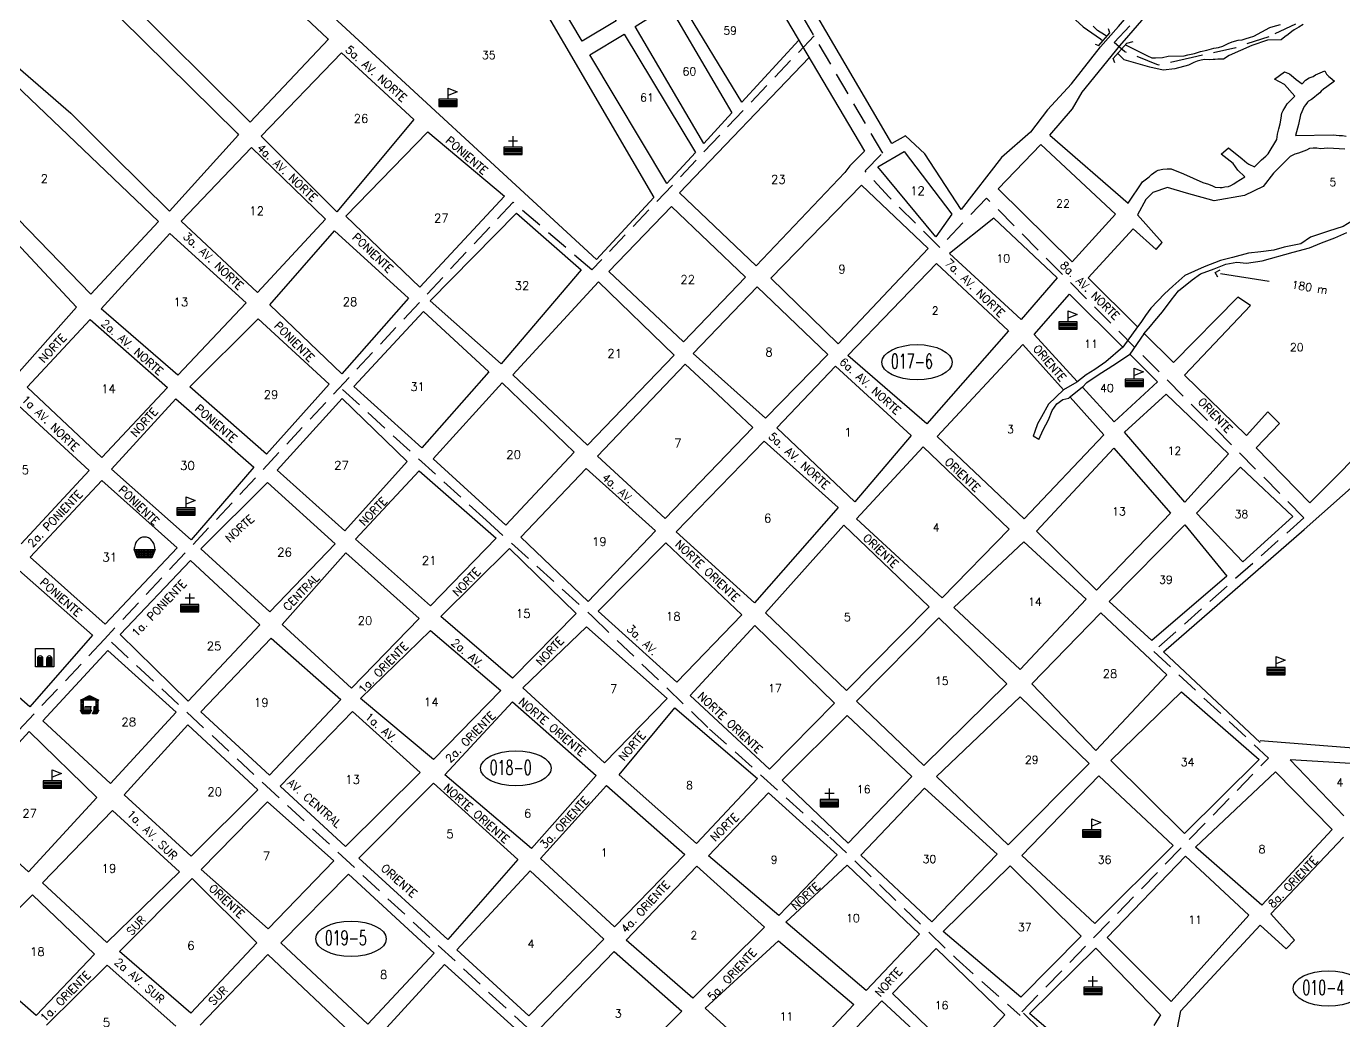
# Model space of a CAD drawing. Extents: x 527482 to 531218, y 1753527 to 1755999.
# Drawn here: x 529396 to 530549, y 1754305 to 1755175 of the extents above; entities that cross this region are included whole.
import ezdxf

# ---------------------------------------------------------------- set-up
doc = ezdxf.new("R2010")
doc.units = 0
doc.header["$LTSCALE"] = 80
doc.header["$MEASUREMENT"] = 0
doc.linetypes.add('HIDDEN', pattern=[0.375, 0.25, -0.125])
doc.layers.get('0').update_dxf_attribs({"linetype": 'CONTINUOUS'})
for name, color, linetype in [('4', 9, 'CONTINUOUS'), ('6', 10, 'CONTINUOUS'), ('9', 5, 'CONTINUOUS'), ('A', 3, 'CONTINUOUS'), ('C', 1, 'CONTINUOUS'), ('D', 6, 'CONTINUOUS'), ('F', 15, 'CONTINUOUS'), ('L', 14, 'CONTINUOUS')]:
    doc.layers.add(name, color=color, linetype=linetype)
doc.styles.add('ROMANS', font='ROMANS', dxfattribs={"height": 7})

# ---------------------------------------------------------------- blocks, each defined once
blk = doc.blocks.new('ELL')
blk.add_circle((0, 0), 1)
blk = doc.blocks.new('IGL')
for p, q in [((-0.25, 0.25), (0.25, 0.25)), ((0, -0.1), (0, 0.5)), ((-0.5, -0.175), (0.5, -0.175)), ((-0.5, -0.25), (0.5, -0.25)), ((-0.5, -0.325), (0.5, -0.325)), ((-0.5, -0.4), (0.5, -0.4)), ((-0.5, -0.475), (0.5, -0.475))]:
    blk.add_line(p, q)
blk.add_lwpolyline([(-0.5, -0.1), (-0.5, -0.5), (0.5, -0.5), (0.5, -0.1)], close=True)
blk = doc.blocks.new('PLZ')
for p, q in [((-0.45, 0.275), (0.45, 0.275)), ((-0.45, 0.2), (-0.35, 0.2)), ((-0.45, 0.125), (-0.35, 0.125)), ((-0.45, 0.05), (-0.35, 0.05)), ((-0.3, 0.35), (0.3, 0.35)), ((-0.15, 0.425), (0.15, 0.425)), ((0.35, 0.2), (0.45, 0.2)), ((0.35, 0.125), (0.45, 0.125)), ((0.35, 0.05), (0.45, 0.05)), ((-0.4875, -0.325), (0.0875, -0.325)), ((-0.45, -0.025), (-0.35, -0.025)), ((-0.45, -0.1), (-0.35, -0.1)), ((-0.45, -0.175), (-0.35, -0.175)), ((-0.45, -0.25), (-0.35, -0.25)), ((-0.45, -0.4), (0.05, -0.4)), ((-0.4125, -0.475), (0.0125, -0.475)), ((-0.25, -0.1), (0.1, -0.1)), ((-0.25, -0.3), (-0.25, -0.1)), ((-0.15, -0.1), (-0.15, -0.3)), ((-0.05, -0.1), (-0.05, -0.3)), ((0.05, -0.1), (0.05, -0.3)), ((0.1625, -0.475), (0.4125, -0.475)), ((0.2, -0.4), (0.45, -0.4)), ((0.2375, -0.325), (0.4875, -0.325)), ((0.25, -0.175), (0.45, -0.175)), ((0.25, -0.25), (0.45, -0.25)), ((0.35, -0.025), (0.45, -0.025)), ((0.35, -0.1), (0.45, -0.1))]:
    blk.add_line(p, q)
blk.add_lwpolyline([(0, 0.5), (0.5, 0.25), (0.45, 0.25), (0.45, -0.3), (0.5, -0.3), (0.4, -0.5), (0.15, -0.5), (0.25, -0.3), (0.25, -0.1), (0.35, -0.1), (0.35, 0.25), (-0.35, 0.25), (-0.35, -0.3), (0.1, -0.3), (0, -0.5), (-0.4, -0.5), (-0.5, -0.3), (-0.45, -0.3), (-0.45, 0.25), (-0.5, 0.25)], close=True)
blk = doc.blocks.new('PAL')
for p, q in [((-0.379904, 0.025), (-0.120096, 0.025)), ((0.120096, 0.025), (0.379904, 0.025)), ((-0.4, -0.05), (-0.1, -0.05)), ((-0.4, -0.125), (-0.1, -0.125)), ((-0.4, -0.2), (-0.1, -0.2)), ((-0.4, -0.275), (-0.1, -0.275)), ((-0.4, -0.35), (-0.1, -0.35)), ((-0.4, -0.425), (-0.1, -0.425)), ((0.1, -0.05), (0.4, -0.05)), ((0.1, -0.125), (0.4, -0.125)), ((0.1, -0.2), (0.4, -0.2)), ((0.1, -0.275), (0.4, -0.275)), ((0.1, -0.35), (0.4, -0.35)), ((0.1, -0.425), (0.4, -0.425))]:
    blk.add_line(p, q)
blk.add_lwpolyline([(-0.5, -0.5), (-0.5, 0.5), (0.5, 0.5), (0.5, -0.5)], close=True)
for points in [[(-0.1, -0.5), (-0.1, -0.05, 1), (-0.4, -0.05), (-0.4, -0.5)], [(0.4, -0.5), (0.4, -0.05, 1), (0.1, -0.05), (0.1, -0.5)]]:
    blk.add_lwpolyline(points, format="xyb")
blk = doc.blocks.new('ESC')
for p, q in [((0, 0.5), (0.5, 0.3)), ((0, -0.1), (0, 0.5)), ((0.5, 0.3), (0, 0.1)), ((-0.5, -0.175), (0.5, -0.175)), ((-0.5, -0.25), (0.5, -0.25)), ((-0.5, -0.325), (0.5, -0.325)), ((-0.5, -0.4), (0.5, -0.4)), ((-0.5, -0.475), (0.5, -0.475))]:
    blk.add_line(p, q)
blk.add_lwpolyline([(-0.5, -0.1), (-0.5, -0.5), (0.5, -0.5), (0.5, -0.1)], close=True)
blk = doc.blocks.new('MER')
for p, q in [((-0.471875, -0.175), (0.471875, -0.175)), ((-0.45, -0.233333), (-0.45, -0.1)), ((-0.44375, -0.25), (0.44375, -0.25)), ((-0.415625, -0.325), (0.415625, -0.325)), ((-0.3875, -0.4), (0.3875, -0.4)), ((-0.375, -0.433333), (-0.375, -0.1)), ((-0.359375, -0.475), (0.359375, -0.475)), ((-0.3, -0.5), (-0.3, -0.1)), ((-0.225, -0.5), (-0.225, -0.1)), ((-0.15, -0.5), (-0.15, -0.1)), ((-0.075, -0.5), (-0.075, -0.1)), ((0, -0.5), (0, -0.1)), ((0.075, -0.5), (0.075, -0.1)), ((0.15, -0.5), (0.15, -0.1)), ((0.225, -0.5), (0.225, -0.1)), ((0.3, -0.5), (0.3, -0.1)), ((0.375, -0.433333), (0.375, -0.1)), ((0.45, -0.233333), (0.45, -0.1))]:
    blk.add_line(p, q)
for points in [[(0, 0.5, 0.115836), (-0.186585, 0.456185, 0.104065), (-0.353553, 0.324264, 0.09084), (-0.4607, 0.1343, 0.083285), (-0.5, -0.1, 0.083285)], [(0.5, -0.1, 0.083285), (0.4607, 0.1343, 0.09084), (0.353553, 0.324264, 0.104065), (0.186585, 0.456185, 0.115836), (0, 0.5, 0.115836)]]:
    blk.add_lwpolyline(points, format="xyb")
blk.add_lwpolyline([(-0.5, -0.1), (0.5, -0.1), (0.35, -0.5), (-0.35, -0.5)], close=True)

msp = doc.modelspace()

# ---------------------------------------------------------------- linework, layer by layer
at = {"layer": '4', "color": 9, "linetype": 'HIDDEN'}
for p, q in [((530085.178974, 1755166.53904), (529890.824298, 1754961.639991)), ((530236.071118, 1755024.54056), (530195.181504, 1754981.404383)), ((530513.782323, 1754744.728284), (530236.071118, 1755024.54056)), ((529821.840802, 1755020.906676), (529464.42609, 1754638.694015)), ((529890.824298, 1754961.639991), (529821.840802, 1755020.906676)), ((529672.616968, 1754857.023591), (529798.15824, 1754742.622734)), ((529798.15824, 1754742.622734), (529891.325112, 1754658.330398)), ((529891.325112, 1754658.330398), (529993.723426, 1754559.960521)), ((529464.42609, 1754638.694015), (529133.146137, 1754286.374299)), ((529470.471441, 1754635.934966), (529800.987496, 1754329.263852)), ((529993.723426, 1754559.960521), (530099.07106, 1754465.390111)), ((530267.010689, 1754312.647136), (530482.759576, 1754534.550756)), ((530099.07106, 1754465.390111), (530209.549059, 1754359.143923)), ((530209.549059, 1754359.143923), (530265.480358, 1754309.350683)), ((529800.987496, 1754329.263852), (530049.310007, 1754101.411511)), ((530325.736409, 1754255.747828), (530267.010689, 1754312.647136))]:
    msp.add_line(p, q, dxfattribs=at)
for points in [[(530195.181504, 1754981.404383), (530150.991653, 1755025.196209), (530129.751244, 1755048.380897), (530145.198814, 1755063.837355), (530011.963519, 1755291.820122)], [(530506.435771, 1755176.699372), (530482.912173, 1755165.659504), (530454.189023, 1755156.083035), (530416.395405, 1755147.514616), (530386.444177, 1755140.841486), (530357.034476, 1755152.598173), (530347.862978, 1755160.619257), (530370.035234, 1755184.812442), (530388.796956, 1755221.37477), (530390.695745, 1755236.726984), (530389.151517, 1755275.604193)], [(530513.782323, 1754744.728284), (530382.325778, 1754627.885961), (530482.759576, 1754534.550756)]]:
    msp.add_lwpolyline(points, dxfattribs=at)
at = {"layer": '6', "color": 10, "linetype": 'CONTINUOUS'}
msp.add_lwpolyline([(530352.618032, 1755157.684649), (530360.55712, 1755166.677216), (530371.850558, 1755179.780515), (530382.915535, 1755194.914414), (530390.242019, 1755206.85572), (530396.921427, 1755240.492433), (530392.270871, 1755287.153664), (530379.216093, 1755317.572678), (530368.673261, 1755336.060816), (530319.983901, 1755400.935934)], dxfattribs=at)
at = {"layer": '9', "color": 5, "linetype": 'CONTINUOUS'}
for p, q in [((530313.907419, 1755180.35737), (530320.668323, 1755174.492137)), ((530320.668323, 1755174.492137), (530328.289527, 1755169.15219)), ((530333.127445, 1755171.197655), (530329.361381, 1755174.985003)), ((530339.407603, 1755167.310097), (530333.127445, 1755171.197655)), ((530469.814867, 1755166.174265), (530483.946706, 1755173.877656)), ((530483.946706, 1755173.877656), (530486.867443, 1755174.540839)), ((530486.867443, 1755174.540839), (530493.119615, 1755176.499811)), ((530505.310086, 1755171.836684), (530503.236221, 1755170.347013)), ((530509.258838, 1755173.976798), (530505.310086, 1755171.836684)), ((530513.202494, 1755176.535252), (530509.258838, 1755173.976798)), ((530328.289527, 1755169.15219), (530335.631388, 1755163.823375)), ((530335.631388, 1755163.823375), (530337.726769, 1755162.117318)), ((530341.116105, 1755166.042666), (530339.407603, 1755167.310097)), ((530442.933843, 1755157.478764), (530447.507557, 1755159.835692)), ((530447.507557, 1755159.835692), (530450.838991, 1755161.131481)), ((530450.838991, 1755161.131481), (530456.259577, 1755162.661921)), ((530456.259577, 1755162.661921), (530459.601203, 1755163.12103)), ((530459.601203, 1755163.12103), (530463.356073, 1755164.003575)), ((530463.356073, 1755164.003575), (530466.065093, 1755164.87338)), ((530466.065093, 1755164.87338), (530469.814867, 1755166.174265)), ((530481.992598, 1755162.556989), (530468.240879, 1755157.996246)), ((530493.910199, 1755163.120567), (530481.992598, 1755162.556989)), ((530497.017175, 1755165.668829), (530493.910199, 1755163.120567)), ((530499.922624, 1755167.587033), (530497.017175, 1755165.668829)), ((530503.236221, 1755170.347013), (530499.922624, 1755167.587033)), ((530357.508669, 1755158.494388), (530376.930362, 1755148.93429)), ((530376.930362, 1755148.93429), (530380.715808, 1755147.306794)), ((530389.916745, 1755147.628078), (530394.924088, 1755148.735081)), ((530394.924088, 1755148.735081), (530408.938486, 1755148.905799)), ((530408.938486, 1755148.905799), (530412.065846, 1755149.7807)), ((530412.065846, 1755149.7807), (530417.907321, 1755151.107066)), ((530417.907321, 1755151.107066), (530423.327908, 1755152.637506)), ((530423.327908, 1755152.637506), (530428.751043, 1755153.958775)), ((530428.751043, 1755153.958775), (530434.796592, 1755155.706029)), ((530434.796592, 1755155.706029), (530438.97235, 1755156.3845)), ((530438.97235, 1755156.3845), (530442.933843, 1755157.478764)), ((530448.265017, 1755149.17566), (530443.280607, 1755146.186125)), ((530468.240879, 1755157.996246), (530448.265017, 1755149.17566)), ((530378.93265, 1755139.126227), (530356.46991, 1755145.547031)), ((530390.679302, 1755136.549705), (530378.93265, 1755139.126227)), ((530380.715808, 1755147.306794), (530383.85336, 1755147.345014)), ((530383.85336, 1755147.345014), (530389.916745, 1755147.628078)), ((530400.709275, 1755137.508691), (530390.679302, 1755136.549705)), ((530412.802922, 1755140.794029), (530400.709275, 1755137.508691)), ((530417.376636, 1755143.150957), (530412.802922, 1755140.794029)), ((530420.28973, 1755144.441651), (530417.376636, 1755143.150957)), ((530423.837978, 1755145.112477), (530420.28973, 1755144.441651)), ((530426.758715, 1755145.77566), (530423.837978, 1755145.112477)), ((530430.735495, 1755145.614903), (530426.758715, 1755145.77566)), ((530434.288839, 1755145.86739), (530430.735495, 1755145.614903)), ((530436.171371, 1755145.890322), (530434.288839, 1755145.86739)), ((530438.469694, 1755146.12752), (530436.171371, 1755145.890322)), ((530443.280607, 1755146.186125), (530438.469694, 1755146.12752)), ((530548.155646, 1754999.510739), (530535.127686, 1754995.553421)), ((530559.350676, 1755006.618778), (530548.155646, 1754999.510739)), ((530519.529963, 1754990.299594), (530510.904697, 1754984.488064)), ((530535.127686, 1754995.553421), (530519.529963, 1754990.299594)), ((530529.128842, 1754985.440392), (530540.771216, 1754989.732726)), ((530540.771216, 1754989.732726), (530551.307351, 1754994.34894)), ((530465.250183, 1754976.235459), (530451.395328, 1754972.590887)), ((530475.932049, 1754977.488415), (530465.250183, 1754976.235459)), ((530487.46308, 1754978.987311), (530475.932049, 1754977.488415)), ((530477.296349, 1754969.599986), (530504.458508, 1754977.190741)), ((530496.513422, 1754981.424448), (530487.46308, 1754978.987311)), ((530510.904697, 1754984.488064), (530496.513422, 1754981.424448)), ((530504.458508, 1754977.190741), (530518.603841, 1754981.103522)), ((530518.603841, 1754981.103522), (530529.128842, 1754985.440392)), ((530426.44565, 1754964.35237), (530409.641477, 1754956.908332)), ((530440.65779, 1754969.941213), (530426.44565, 1754964.35237)), ((530435.328976, 1754962.599353), (530445.563498, 1754966.668014)), ((530451.395328, 1754972.590887), (530440.65779, 1754969.941213)), ((530445.563498, 1754966.668014), (530455.150258, 1754968.524195)), ((530455.150258, 1754968.524195), (530463.5083, 1754967.631477)), ((530463.5083, 1754967.631477), (530477.296349, 1754969.599986)), ((530409.641477, 1754956.908332), (530399.195401, 1754947.53214)), ((530404.067706, 1754943.42091), (530415.921635, 1754953.020774)), ((530415.921635, 1754953.020774), (530423.127914, 1754958.329288)), ((530423.127914, 1754958.329288), (530435.328976, 1754962.599353)), ((530391.654107, 1754940.838041), (530379.677701, 1754928.165398)), ((530399.195401, 1754947.53214), (530391.654107, 1754940.838041)), ((530397.588114, 1754935.285556), (530404.067706, 1754943.42091)), ((530389.902073, 1754924.95999), (530397.588114, 1754935.285556)), ((530375.231455, 1754921.907508), (530371.064554, 1754915.638486)), ((530379.677701, 1754928.165398), (530375.231455, 1754921.907508)), ((530383.433616, 1754917.103979), (530389.902073, 1754924.95999)), ((530368.236168, 1754911.801739), (530355.220871, 1754894.18759)), ((530371.064554, 1754915.638486), (530368.236168, 1754911.801739)), ((530373.747631, 1754905.738979), (530379.612864, 1754912.499883)), ((530379.612864, 1754912.499883), (530383.433616, 1754917.103979)), ((530373.747631, 1754905.738979), (530361.479296, 1754887.976186)), ((530355.220871, 1754894.18759), (530340.319403, 1754881.330947)), ((530350.643985, 1754880.639632), (530361.479296, 1754887.976186)), ((530330.811568, 1754874.435445), (530323.359349, 1754869.976096)), ((530340.319403, 1754881.330947), (530330.811568, 1754874.435445)), ((530334.566499, 1754870.368753), (530342.599675, 1754875.36452)), ((530342.599675, 1754875.36452), (530350.643985, 1754880.639632)), ((530314.991157, 1754863.594745), (530303.300088, 1754856.876521)), ((530323.359349, 1754869.976096), (530314.991157, 1754863.594745)), ((530320.131671, 1754859.193036), (530323.930155, 1754863.238445)), ((530323.930155, 1754863.238445), (530334.566499, 1754870.368753)), ((530303.300088, 1754856.876521), (530290.154792, 1754844.160211)), ((530297.439996, 1754844.429406), (530302.914542, 1754848.408008)), ((530302.914542, 1754848.408008), (530307.987266, 1754849.324964)), ((530320.131671, 1754859.193036), (530307.987266, 1754849.324964)), ((530290.154792, 1754844.160211), (530284.122544, 1754833.209152)), ((530290.167896, 1754830.450103), (530293.574706, 1754838.707935)), ((530293.574706, 1754838.707935), (530297.439996, 1754844.429406)), ((530280.793673, 1754826.906725), (530278.291699, 1754820.291553)), ((530284.122544, 1754833.209152), (530280.793673, 1754826.906725)), ((530285.62144, 1754821.678121), (530290.167896, 1754830.450103)), ((530278.291699, 1754820.291553), (530277.007309, 1754816.145934)), ((530281.924151, 1754813.152079), (530277.007309, 1754816.145934)), ((530281.924151, 1754813.152079), (530285.62144, 1754821.678121))]:
    msp.add_line(p, q, dxfattribs=at)
msp.add_lwpolyline([(530356.46991, 1755145.547031), (530350.870777, 1755151.025133)], dxfattribs=at)
at = {"layer": 'F', "color": 15, "linetype": 'CONTINUOUS'}
for p, q in [((529360.278606, 1755320.514003), (529591.854156, 1755091.06739)), ((529894.823199, 1754970.713585), (529633.561846, 1755211.667824)), ((529591.854156, 1755091.06739), (529660.417401, 1755163.629705)), ((530071.928735, 1755162.675495), (530021.934525, 1755108.487556)), ((529373.254777, 1755152.100806), (529434.918681, 1755098.721621)), ((529601.43175, 1755078.654774), (529671.770989, 1755151.673529)), ((529671.770989, 1755151.673529), (529734.910536, 1755093.199352)), ((529372.910596, 1755136.446425), (529511.717587, 1755003.890198)), ((529967.376889, 1755029.095124), (530080.935085, 1755147.464429)), ((530488.055521, 1755128.531056), (530496.761677, 1755135.122347)), ((530496.690101, 1755123.824613), (530488.055521, 1755128.531056)), ((530496.761677, 1755135.122347), (530501.17973, 1755133.084155)), ((530501.17973, 1755133.084155), (530504.768747, 1755130.40826)), ((530504.768747, 1755130.40826), (530507.097646, 1755128.135417)), ((530507.097646, 1755128.135417), (530512.163594, 1755124.431508)), ((530512.163594, 1755124.431508), (530515.053755, 1755127.604732)), ((530515.053755, 1755127.604732), (530518.374997, 1755129.737202)), ((530518.374997, 1755129.737202), (530521.70643, 1755131.032991)), ((530521.70643, 1755131.032991), (530523.992014, 1755132.31604)), ((530523.992014, 1755132.31604), (530532.10888, 1755135.762135)), ((530532.10888, 1755135.762135), (530533.397025, 1755133.058212)), ((530533.397025, 1755133.058212), (530535.516754, 1755130.782821)), ((530540.58525, 1755126.869741), (530533.743789, 1755121.765573)), ((530535.516754, 1755130.782821), (530536.781967, 1755129.961429)), ((530536.781967, 1755129.961429), (530540.58525, 1755126.869741)), ((530310.283827, 1755124.544307), (530289.504006, 1755101.590634)), ((530505.80927, 1755113.684842), (530496.690101, 1755123.824613)), ((530501.263584, 1755109.027043), (530505.80927, 1755113.684842)), ((530525.045277, 1755114.546772), (530522.97396, 1755112.847931)), ((530527.529838, 1755116.66905), (530525.045277, 1755114.546772)), ((530528.769571, 1755117.939358), (530527.529838, 1755116.66905)), ((530530.83834, 1755119.84737), (530528.769571, 1755117.939358)), ((530533.743789, 1755121.765573), (530530.83834, 1755119.84737)), ((530495.503646, 1755101.007233), (530497.146431, 1755103.537659)), ((530497.146431, 1755103.537659), (530498.988193, 1755106.907313)), ((530498.988193, 1755106.907313), (530501.263584, 1755109.027043)), ((530513.869848, 1755104.578182), (530510.821478, 1755097.219008)), ((530515.311107, 1755106.47855), (530513.869848, 1755104.578182)), ((530516.752365, 1755108.378917), (530515.311107, 1755106.47855)), ((530517.788024, 1755109.228338), (530516.752365, 1755108.378917)), ((530520.280229, 1755110.723105), (530517.788024, 1755109.228338)), ((530522.97396, 1755112.847931), (530520.280229, 1755110.723105)), ((529434.918681, 1755098.721621), (529472.054043, 1755061.708432)), ((529734.910536, 1755093.199352), (529667.622794, 1755012.504705)), ((530013.145693, 1755098.961479), (529988.581638, 1755072.336885)), ((530289.504006, 1755101.590634), (530274.455804, 1755082.045742)), ((530492.924576, 1755089.469752), (530493.700104, 1755094.500027)), ((530493.700104, 1755094.500027), (530494.485824, 1755098.693622)), ((530494.485824, 1755098.693622), (530495.503646, 1755101.007233)), ((530510.821478, 1755097.219008), (530509.040868, 1755088.82927)), ((529452.394245, 1754940.504711), (529317.206603, 1755079.631574)), ((529521.314498, 1755013.020449), (529581.734305, 1755079.970297)), ((529675.590148, 1755008.829685), (529747.348374, 1755082.351455)), ((529747.348374, 1755082.351455), (529814.219598, 1755026.246624)), ((530165.211141, 1755078.845866), (530153.185607, 1755072.402424)), ((530181.940328, 1755063.35032), (530165.211141, 1755078.845866)), ((530274.455804, 1755082.045742), (530249.239885, 1755060.10825)), ((530291.510949, 1755079.700109), (530360.090432, 1755020.070439)), ((530489.952647, 1755075.835474), (530490.733271, 1755080.447409)), ((530490.733271, 1755080.447409), (530491.932235, 1755085.06444)), ((530491.932235, 1755085.06444), (530492.924576, 1755089.469752)), ((530509.040868, 1755088.82927), (530506.436318, 1755079.383491)), ((530506.436318, 1755079.383491), (530539.482649, 1755079.99525)), ((530539.482649, 1755079.99525), (530544.512924, 1755079.219723)), ((530544.512924, 1755079.219723), (530547.650476, 1755079.257943)), ((530547.650476, 1755079.257943), (530550.795672, 1755078.668653)), ((529531.316182, 1755004.228167), (529592.918811, 1755068.641955)), ((529592.918811, 1755068.641955), (529657.57854, 1755006.19016)), ((529667.622794, 1755012.504705), (529601.43175, 1755078.654774)), ((530246.182178, 1755032.531167), (530283.450903, 1755071.312857)), ((530441.366343, 1755062.900745), (530447.784368, 1755068.418157)), ((530447.784368, 1755068.418157), (530459.824274, 1755058.941569)), ((530482.575405, 1755063.193537), (530489.952647, 1755075.835474)), ((530518.710875, 1755067.81775), (530516.006951, 1755066.529605)), ((530521.843331, 1755068.274311), (530518.710875, 1755067.81775)), ((530525.1926, 1755068.105909), (530521.843331, 1755068.274311)), ((530528.337796, 1755067.516619), (530525.1926, 1755068.105909)), ((530534.605256, 1755068.220571), (530528.337796, 1755067.516619)), ((530549.678245, 1755067.358178), (530534.605256, 1755068.220571)), ((529472.054043, 1755061.708432), (529521.314498, 1755013.020449)), ((529981.287279, 1755064.430644), (529956.261436, 1755037.305525)), ((530140.91218, 1755051.83565), (530164.10687, 1755065.180294)), ((530164.10687, 1755065.180294), (530205.848298, 1755010.3569)), ((530213.848071, 1755014.514636), (530181.940328, 1755063.35032)), ((530249.239885, 1755060.10825), (530213.848071, 1755014.514636)), ((530451.92677, 1755054.661342), (530441.366343, 1755062.900745)), ((530459.824274, 1755058.941569), (530463.841823, 1755055.43409)), ((530473.884537, 1755055.347225), (530476.782342, 1755057.892939)), ((530476.782342, 1755057.892939), (530480.509184, 1755061.076356)), ((530480.509184, 1755061.076356), (530482.575405, 1755063.193537)), ((530501.640462, 1755060.915367), (530487.174368, 1755046.304266)), ((530505.798384, 1755063.058029), (530501.640462, 1755060.915367)), ((530509.134914, 1755063.935478), (530505.798384, 1755063.058029)), ((530511.428141, 1755064.591017), (530509.134914, 1755063.935478)), ((530513.716272, 1755065.664896), (530511.428141, 1755064.591017)), ((530516.006951, 1755066.529605), (530513.716272, 1755065.664896)), ((530112.174169, 1755046.825794), (530034.495038, 1754965.146402)), ((530191.626992, 1754990.499261), (530140.91218, 1755051.83565)), ((530378.219667, 1755043.094209), (530380.497606, 1755045.004769)), ((530380.497606, 1755045.004769), (530384.433618, 1755048.190733)), ((530384.433618, 1755048.190733), (530386.096787, 1755049.047798)), ((530386.096787, 1755049.047798), (530390.272545, 1755049.726269)), ((530390.272545, 1755049.726269), (530394.24423, 1755049.983852)), ((530394.24423, 1755049.983852), (530397.590951, 1755050.02462)), ((530397.590951, 1755050.02462), (530408.521306, 1755045.764545)), ((530408.521306, 1755045.764545), (530425.351741, 1755038.019924)), ((530455.969799, 1755049.062161), (530451.92677, 1755054.661342)), ((530462.109626, 1755043.07012), (530455.969799, 1755049.062161)), ((530463.841823, 1755055.43409), (530465.530472, 1755054.199453)), ((530465.530472, 1755054.199453), (530470.369413, 1755051.957187)), ((530470.369413, 1755051.957187), (530473.884537, 1755055.347225)), ((530487.174368, 1755046.304266), (530478.111025, 1755034.687796)), ((530047.223353, 1754954.566714), (530126.567412, 1755035.899958)), ((530126.567412, 1755035.899958), (530185.069461, 1754980.408502)), ((530360.090432, 1755020.070439), (530372.623035, 1755038.84201)), ((530372.623035, 1755038.84201), (530378.219667, 1755043.094209)), ((530394.442976, 1755033.668582), (530381.525389, 1755029.327202)), ((530411.028569, 1755028.849794), (530394.442976, 1755033.668582)), ((530425.351741, 1755038.019924), (530430.177942, 1755036.823508)), ((530430.177942, 1755036.823508), (530433.754219, 1755035.193463)), ((530433.754219, 1755035.193463), (530436.06783, 1755034.175641)), ((530436.06783, 1755034.175641), (530440.465499, 1755033.81081)), ((530440.465499, 1755033.81081), (530442.13886, 1755033.831194)), ((530442.13886, 1755033.831194), (530444.643805, 1755034.280111)), ((530444.643805, 1755034.280111), (530447.776261, 1755034.736671)), ((530447.776261, 1755034.736671), (530449.85777, 1755035.598832)), ((530449.85777, 1755035.598832), (530452.352523, 1755036.884429)), ((530452.352523, 1755036.884429), (530454.426388, 1755038.374101)), ((530454.426388, 1755038.374101), (530462.109626, 1755043.07012)), ((530478.111025, 1755034.687796), (530461.890032, 1755026.749755)), ((529814.219598, 1755026.246624), (529740.26101, 1754946.657234)), ((529945.033296, 1755025.135521), (529894.823199, 1754970.713585)), ((530034.495038, 1754965.146402), (529967.376889, 1755029.095124)), ((530311.065577, 1754968.67152), (530246.182178, 1755032.531167)), ((530375.324179, 1755023.184827), (530368.101452, 1755009.765185)), ((530381.525389, 1755029.327202), (530375.324179, 1755023.184827)), ((530435.167218, 1755022.240204), (530411.028569, 1755028.849794)), ((530461.890032, 1755026.749755), (530435.167218, 1755022.240204)), ((529749.291052, 1754934.546232), (529824.814358, 1755011.275379)), ((529824.814358, 1755011.275379), (529881.315479, 1754961.739215)), ((529905.596109, 1754960.211838), (529960.462072, 1755017.060093)), ((529960.462072, 1755017.060093), (530025.155203, 1754955.446329)), ((530205.848298, 1755010.3569), (530191.626992, 1754990.499261)), ((530389.804137, 1754985.677777), (530368.101452, 1755009.765185)), ((529375.511186, 1754998.127753), (529439.903689, 1754928.97171)), ((529511.717587, 1755003.890198), (529452.394245, 1754940.504711)), ((529598.221794, 1754941.966642), (529531.316182, 1755004.228167)), ((529657.57854, 1755006.19016), (529598.221794, 1754941.966642)), ((529740.26101, 1754946.657234), (529675.590148, 1755008.829685)), ((530242.364379, 1755006.942892), (530297.916125, 1754954.646696)), ((529461.390884, 1754927.555677), (529521.373123, 1754993.432989)), ((529521.373123, 1754993.432989), (529588.345541, 1754932.847525)), ((529608.98357, 1754931.185551), (529665.558013, 1754995.799757)), ((529665.558013, 1754995.799757), (529730.362487, 1754936.979431)), ((530325.056999, 1754954.684037), (530364.259416, 1754997.607676)), ((530364.259416, 1754997.607676), (530384.519861, 1754979.45329)), ((530185.069461, 1754980.408502), (530106.206149, 1754897.097584)), ((530266.243869, 1754918.13781), (530203.64074, 1754976.031031)), ((530384.519861, 1754979.45329), (530389.804137, 1754985.677777)), ((530114.744309, 1754886.684912), (530192.378903, 1754967.24693)), ((530192.378903, 1754967.24693), (530255.216837, 1754908.2252)), ((529881.315479, 1754961.739215), (529811.446836, 1754879.468717)), ((529970.859062, 1754898.855149), (529905.596109, 1754960.211838)), ((530025.155203, 1754955.446329), (529970.859062, 1754898.855149)), ((530106.206149, 1754897.097584), (530047.223353, 1754954.566714)), ((530297.916125, 1754954.646696), (530266.243869, 1754918.13781)), ((530368.236168, 1754911.801739), (530325.056999, 1754954.684037)), ((529821.694462, 1754869.827269), (529896.569021, 1754951.338662)), ((529896.569021, 1754951.338662), (529962.838006, 1754887.143999)), ((529979.397224, 1754888.442478), (530035.447367, 1754946.922256)), ((530035.447367, 1754946.922256), (530097.156792, 1754887.665721)), ((530277.7546, 1754905.088568), (530308.544288, 1754940.51348)), ((530308.544288, 1754940.51348), (530355.220871, 1754894.18759)), ((529439.903689, 1754928.97171), (529385.418265, 1754867.631688)), ((529588.345541, 1754932.847525), (529528.463511, 1754869.484307)), ((529672.045177, 1754870.755969), (529608.98357, 1754931.185551)), ((529730.362487, 1754936.979431), (529672.045177, 1754870.755969)), ((529811.446836, 1754879.468717), (529749.291052, 1754934.546232)), ((530455.880884, 1754937.71845), (530399.607069, 1754880.646523)), ((530409.240335, 1754869.630627), (530467.06675, 1754930.557693)), ((530467.06675, 1754930.557693), (530455.880884, 1754937.71845)), ((529396.827803, 1754859.063078), (529451.793974, 1754918.425426)), ((529451.793974, 1754918.425426), (529519.358483, 1754858.655724)), ((529528.463511, 1754869.484307), (529461.390884, 1754927.555677)), ((529538.968212, 1754859.273037), (529598.694361, 1754918.725445)), ((529598.694361, 1754918.725445), (529660.772204, 1754861.692524)), ((529682.516474, 1754859.706669), (529743.32561, 1754925.271234)), ((529743.32561, 1754925.271234), (529800.542284, 1754872.628886)), ((530255.216837, 1754908.2252), (530183.705536, 1754826.859538)), ((530399.607069, 1754880.646523), (530374.022205, 1754906.055483)), ((530192.780116, 1754815.865911), (530267.900615, 1754896.528138)), ((530267.900615, 1754896.528138), (530303.300088, 1754856.876521)), ((530315.452609, 1754863.946636), (530277.7546, 1754905.088568)), ((529962.838006, 1754887.143999), (529886.957415, 1754808.470581)), ((530042.61471, 1754831.923706), (529979.397224, 1754888.442478)), ((530097.156792, 1754887.665721), (530042.61471, 1754831.923706)), ((530183.705536, 1754826.859538), (530114.744309, 1754886.684912)), ((530361.479296, 1754887.976186), (530385.787585, 1754863.850531)), ((529800.542284, 1754872.628886), (529741.923359, 1754805.857872)), ((529895.797188, 1754798.605462), (529972.314406, 1754879.212016)), ((529972.314406, 1754879.212016), (530000.6434, 1754852.901978)), ((530052.627531, 1754823.410768), (530104.01889, 1754877.319855)), ((530104.01889, 1754877.319855), (530170.153277, 1754816.767794)), ((529660.772204, 1754861.692524), (529606.007436, 1754800.363635)), ((529751.902776, 1754796.506903), (529812.186627, 1754862.931768)), ((529812.186627, 1754862.931768), (529875.2371, 1754802.222842)), ((529886.957415, 1754808.470581), (529821.694462, 1754869.827269)), ((530385.787585, 1754863.850531), (530347.734962, 1754828.71511)), ((530463.652438, 1754816.820279), (530409.240335, 1754869.630627)), ((529462.079621, 1754797.427046), (529396.827803, 1754859.063078)), ((529519.358483, 1754858.655724), (529462.079621, 1754797.427046)), ((529470.349573, 1754787.304851), (529526.801538, 1754848.846277)), ((529526.801538, 1754848.846277), (529594.924733, 1754789.054307)), ((529606.007436, 1754800.363635), (529538.968212, 1754859.273037)), ((529615.529359, 1754786.554302), (529672.305205, 1754849.201968)), ((529672.305205, 1754849.201968), (529729.142326, 1754794.056662)), ((529741.923359, 1754805.857872), (529682.516474, 1754859.706669)), ((530000.6434, 1754852.901978), (530031.654486, 1754823.687159)), ((530309.178028, 1754850.292531), (530338.607664, 1754817.327841)), ((530347.734962, 1754828.71511), (530319.946305, 1754859.042415)), ((530356.887482, 1754819.676889), (530393.186102, 1754852.923709)), ((530393.186102, 1754852.923709), (530447.899817, 1754800.660914)), ((529385.689428, 1754846.357031), (529450.996918, 1754786.117717)), ((530482.108436, 1754837.628277), (530463.652438, 1754816.820279)), ((530492.333792, 1754827.428142), (530482.108436, 1754837.628277)), ((530471.90012, 1754806.139398), (530492.333792, 1754827.428142)), ((530031.654486, 1754823.687159), (529954.902461, 1754744.209111)), ((530120.840785, 1754758.858821), (530052.627531, 1754823.410768)), ((530170.153277, 1754816.767794), (530120.840785, 1754758.858821)), ((530269.095322, 1754743.996341), (530192.780116, 1754815.865911)), ((530338.607664, 1754817.327841), (530269.095322, 1754743.996341)), ((530409.568835, 1754758.541903), (530356.887482, 1754819.676889)), ((529875.2371, 1754802.222842), (529815.612145, 1754738.289801)), ((529964.502325, 1754732.355184), (530041.533693, 1754811.822095)), ((530041.533693, 1754811.822095), (530106.371571, 1754753.8398)), ((530122.20607, 1754743.975666), (530180.669112, 1754806.835869)), ((530180.669112, 1754806.835869), (530255.85581, 1754734.731493)), ((530279.857097, 1754733.21525), (530347.380631, 1754805.78666)), ((530347.380631, 1754805.78666), (530397.15622, 1754748.964308)), ((530518.936958, 1754757.819833), (530471.90012, 1754806.139398)), ((529729.142326, 1754794.056662), (529674.67917, 1754733.275327)), ((529815.612145, 1754738.289801), (529751.902776, 1754796.506903)), ((529954.902461, 1754744.209111), (529895.797188, 1754798.605462)), ((530447.899817, 1754800.660914), (530409.568835, 1754758.541903)), ((529450.996918, 1754786.117717), (529391.360829, 1754721.905333)), ((529540.070889, 1754725.49067), (529470.349573, 1754787.304851)), ((529594.924733, 1754789.054307), (529540.070889, 1754725.49067)), ((529674.67917, 1754733.275327), (529615.529359, 1754786.554302)), ((529683.90963, 1754726.19251), (529739.724967, 1754785.800799)), ((529739.724967, 1754785.800799), (529807.043535, 1754726.880262)), ((529828.630938, 1754727.978322), (529885.854128, 1754787.810282)), ((529885.854128, 1754787.810282), (529946.35612, 1754733.358262)), ((530419.81646, 1754748.900456), (530458.348845, 1754789.052927)), ((530458.348845, 1754789.052927), (530503.910041, 1754745.828355)), ((529399.295765, 1754710.397555), (529462.127112, 1754777.560242)), ((529462.127112, 1754777.560242), (529528.037828, 1754718.416033)), ((529548.70926, 1754717.59209), (529606.983017, 1754775.703451)), ((529606.983017, 1754775.703451), (529666.11056, 1754721.865789)), ((530106.371571, 1754753.8398), (530033.095133, 1754670.306195)), ((530397.15622, 1754748.964308), (530332.358331, 1754681.600218)), ((530460.360603, 1754706.155646), (530419.81646, 1754748.900456)), ((530503.910041, 1754745.828355), (530460.360603, 1754706.155646)), ((529946.35612, 1754733.358262), (529887.378928, 1754671.637701)), ((530042.53813, 1754661.536182), (530111.066711, 1754738.264345)), ((530111.066711, 1754738.264345), (530186.007467, 1754667.009134)), ((530197.224767, 1754674.67586), (530122.20607, 1754743.975666)), ((530255.85581, 1754734.731493), (530197.224767, 1754674.67586)), ((530332.358331, 1754681.600218), (530279.857097, 1754733.21525)), ((530343.432854, 1754671.646024), (530409.616326, 1754738.675099)), ((530390.916052, 1754627.505481), (530514.09086, 1754734.510846)), ((530409.616326, 1754738.675099), (530446.160582, 1754693.85142)), ((529666.11056, 1754721.865789), (529608.909639, 1754662.592516)), ((529749.56327, 1754667.618124), (529683.90963, 1754726.19251)), ((529807.043535, 1754726.880262), (529749.56327, 1754667.618124)), ((529887.378928, 1754671.637701), (529828.630938, 1754727.978322)), ((529896.274372, 1754663.1693), (529955.452967, 1754722.923321)), ((529955.452967, 1754722.923321), (530022.045833, 1754659.834898)), ((530033.095133, 1754670.306195), (529964.502325, 1754732.355184)), ((530207.528065, 1754666.431131), (530268.572991, 1754723.872462)), ((530268.572991, 1754723.872462), (530323.364646, 1754673.565073)), ((529464.949405, 1754651.823168), (529399.295765, 1754710.397555)), ((529528.037828, 1754718.416033), (529464.949405, 1754651.823168)), ((529608.909639, 1754662.592516), (529548.70926, 1754717.59209)), ((529619.939624, 1754651.520948), (529675.598095, 1754714.21315)), ((529675.598095, 1754714.21315), (529739.609076, 1754656.543602)), ((529758.704656, 1754658.300557), (529818.721282, 1754718.021174)), ((529818.721282, 1754718.021174), (529877.167658, 1754661.133)), ((529389.330436, 1754699.043689), (529453.933509, 1754642.189901)), ((529478.012737, 1754642.629065), (529539.626499, 1754707.322196)), ((529539.626499, 1754707.322196), (529600.341029, 1754651.182979)), ((530446.160582, 1754693.85142), (530380.67956, 1754637.426272)), ((530186.007467, 1754667.009134), (530113.422345, 1754593.800111)), ((530265.515963, 1754612.079319), (530207.528065, 1754666.431131)), ((530323.364646, 1754673.565073), (530265.515963, 1754612.079319)), ((530380.67956, 1754637.426272), (530343.432854, 1754671.646024)), ((529739.609076, 1754656.543602), (529680.385944, 1754595.672207)), ((529821.184321, 1754604.329283), (529758.704656, 1754658.300557)), ((529877.167658, 1754661.133), (529821.184321, 1754604.329283)), ((529965.146524, 1754601.109178), (529896.274372, 1754663.1693)), ((530022.045833, 1754659.834898), (529965.146524, 1754601.109178)), ((530113.422345, 1754593.800111), (530042.53813, 1754661.536182)), ((530122.273252, 1754584.214336), (530194.288553, 1754657.166284)), ((530194.288553, 1754657.166284), (530253.818901, 1754599.395541)), ((530275.652246, 1754599.644436), (530336.037291, 1754661.588667)), ((530336.037291, 1754661.588667), (530393.756979, 1754607.527333)), ((529453.933509, 1754642.189901), (529399.113068, 1754579.464296)), ((529537.520816, 1754584.299635), (529478.012737, 1754642.629065)), ((529600.341029, 1754651.182979), (529537.520816, 1754584.299635)), ((529680.385944, 1754595.672207), (529619.939624, 1754651.520948)), ((529688.421088, 1754586.678523), (529749.543955, 1754646.075258)), ((529749.543955, 1754646.075258), (529811.241262, 1754593.534105)), ((529830.370245, 1754596.129092), (529885.92949, 1754649.312476)), ((529885.92949, 1754649.312476), (529956.73478, 1754586.615725)), ((529976.701794, 1754589.17731), (530033.421967, 1754650.428257)), ((530033.421967, 1754650.428257), (530103.188807, 1754582.736723)), ((529399.113068, 1754579.464296), (529331.504022, 1754638.116622)), ((529548.617607, 1754574.904128), (529610.231371, 1754639.59726)), ((529610.231371, 1754639.59726), (529671.034974, 1754585.69279)), ((529410.377859, 1754567.264218), (529467.388511, 1754628.783374)), ((529467.388511, 1754628.783374), (529527.063606, 1754574.6441)), ((530475.33321, 1754548.318288), (530390.916052, 1754627.505481)), ((530393.756979, 1754607.527333), (530331.797066, 1754541.169274)), ((529901.891086, 1754530.326158), (529830.370245, 1754596.129092)), ((530253.818901, 1754599.395541), (530181.311718, 1754528.141924)), ((530331.797066, 1754541.169274), (530275.652246, 1754599.644436)), ((529671.034974, 1754585.69279), (529608.806851, 1754519.62521)), ((529752.319741, 1754533.210262), (529688.421088, 1754586.678523)), ((529811.241262, 1754593.534105), (529752.319741, 1754533.210262)), ((529762.143277, 1754519.948482), (529821.209544, 1754583.903791)), ((529821.209544, 1754583.903791), (529894.46212, 1754519.43077)), ((529956.73478, 1754586.615725), (529901.891086, 1754530.326158)), ((530046.043558, 1754524.860169), (529976.701794, 1754589.17731)), ((530181.311718, 1754528.141924), (530122.273252, 1754584.214336)), ((530192.397376, 1754518.467074), (530265.396439, 1754588.02236)), ((530265.396439, 1754588.02236), (530325.753683, 1754529.93887)), ((530344.882666, 1754532.533858), (530406.586489, 1754592.467012)), ((530406.586489, 1754592.467012), (530474.45261, 1754533.244864)), ((529527.063606, 1754574.6441), (529469.460863, 1754512.30918)), ((529608.806851, 1754519.62521), (529548.617607, 1754574.904128)), ((529617.937103, 1754510.0283), (529681.249196, 1754575.213313)), ((529681.249196, 1754575.213313), (529740.399007, 1754521.934337)), ((529914.619402, 1754519.74647), (529963.406609, 1754578.515743)), ((529963.406609, 1754578.515743), (530035.64202, 1754516.601352)), ((530103.188807, 1754582.736723), (530046.043558, 1754524.860169)), ((530057.129214, 1754515.185318), (530114.229926, 1754571.944498)), ((530114.229926, 1754571.944498), (530170.575166, 1754518.497523)), ((529469.460863, 1754512.30918), (529410.377859, 1754567.264218)), ((529481.652761, 1754502.310449), (529537.25556, 1754563.605934)), ((529537.25556, 1754563.605934), (529598.506507, 1754506.88576)), ((529336.541749, 1754490.747608), (529398.523931, 1754557.664354)), ((529398.523931, 1754557.664354), (529457.506726, 1754500.195224)), ((530325.753683, 1754529.93887), (530254.922564, 1754458.618447)), ((530409.207379, 1754468.696479), (530344.882666, 1754532.533858)), ((530474.45261, 1754533.244864), (530409.207379, 1754468.696479)), ((530501.58235, 1754533.002862), (530548.59692, 1754484.12461)), ((530590.346833, 1754527.786071), (530501.58235, 1754533.002862)), ((529740.399007, 1754521.934337), (529675.142642, 1754457.106609)), ((529837.909945, 1754455.375251), (529762.143277, 1754519.948482)), ((529894.46212, 1754519.43077), (529837.909945, 1754455.375251)), ((529982.172776, 1754459.697425), (529914.619402, 1754519.74647)), ((530035.64202, 1754516.601352), (529982.172776, 1754459.697425)), ((530115.08371, 1754459.995475), (530057.129214, 1754515.185318)), ((530170.575166, 1754518.497523), (530115.08371, 1754459.995475)), ((530254.922564, 1754458.618447), (530192.397376, 1754518.467074)), ((530266.857385, 1754449.189537), (530334.269575, 1754518.967511)), ((530334.269575, 1754518.967511), (530399.275453, 1754458.180645)), ((530418.796108, 1754456.563208), (530488.856988, 1754522.59837)), ((530488.856988, 1754522.59837), (530538.598188, 1754471.932712)), ((529598.506507, 1754506.88576), (529540.23275, 1754448.774399)), ((529675.142642, 1754457.106609), (529617.937103, 1754510.0283)), ((529686.764716, 1754446.850802), (529752.333829, 1754512.505427)), ((529752.333829, 1754512.505427), (529826.056018, 1754445.775388)), ((529845.676881, 1754446.672044), (529903.625773, 1754510.671891)), ((529903.625773, 1754510.671891), (529972.006045, 1754450.310099)), ((529992.934551, 1754448.916334), (530045.219614, 1754504.188737)), ((530045.219614, 1754504.188737), (530105.453396, 1754450.027193)), ((530126.135963, 1754449.482594), (530181.917897, 1754508.252851)), ((530181.917897, 1754508.252851), (530245.370191, 1754450.605571)), ((529457.506726, 1754500.195224), (529397.837235, 1754435.144809)), ((529540.23275, 1754448.774399), (529481.652761, 1754502.310449)), ((529548.994582, 1754436.953874), (529607.033534, 1754496.193744)), ((529607.033534, 1754496.193744), (529665.132776, 1754444.635369)), ((529397.837235, 1754435.144809), (529336.541749, 1754490.747608)), ((529410.040266, 1754425.425421), (529471.319014, 1754488.732968)), ((529471.319014, 1754488.732968), (529529.887868, 1754434.917574)), ((530538.598188, 1754471.932712), (530476.928753, 1754405.842864)), ((530399.275453, 1754458.180645), (530330.80156, 1754389.843926)), ((530476.928753, 1754405.842864), (530418.796108, 1754456.563208)), ((530484.740226, 1754398.257031), (530548.409605, 1754465.386314)), ((529764.789388, 1754375.752458), (529686.764716, 1754446.850802)), ((529826.056018, 1754445.775388), (529764.789388, 1754375.752458)), ((529910.447952, 1754387.013686), (529845.676881, 1754446.672044)), ((529972.006045, 1754450.310099), (529910.447952, 1754387.013686)), ((530054.363649, 1754396.665659), (529992.934551, 1754448.916334)), ((530105.453396, 1754450.027193), (530054.363649, 1754396.665659)), ((530188.16927, 1754391.332298), (530126.135963, 1754449.482594)), ((530245.370191, 1754450.605571), (530188.16927, 1754391.332298)), ((530330.80156, 1754389.843926), (530266.857385, 1754449.189537)), ((530341.507664, 1754377.666118), (530410.092901, 1754448.796272)), ((530410.092901, 1754448.796272), (530465.666916, 1754397.058762)), ((529529.887868, 1754434.917574), (529466.430043, 1754373.09582)), ((529607.641377, 1754385.093886), (529548.994582, 1754436.953874)), ((529665.132776, 1754444.635369), (529607.641377, 1754385.093886)), ((529772.54519, 1754366.769907), (529836.851196, 1754435.832328)), ((529836.851196, 1754435.832328), (529901.342924, 1754376.185105)), ((529920.885848, 1754375.126356), (529982.510745, 1754440.09883)), ((529982.510745, 1754440.09883), (530041.928765, 1754386.529377)), ((530198.182089, 1754382.819359), (530256.712922, 1754440.360899)), ((530256.712922, 1754440.360899), (530318.891961, 1754378.847345)), ((529466.430043, 1754373.09582), (529410.040266, 1754425.425421)), ((529477.59364, 1754365.376375), (529541.129405, 1754429.153535)), ((529541.129405, 1754429.153535), (529597.642646, 1754372.901989)), ((529618.626824, 1754372.904942), (529677.816554, 1754432.938307)), ((529677.816554, 1754432.938307), (529752.846386, 1754363.917845)), ((529346.437693, 1754359.972199), (529401.225715, 1754414.865049)), ((529401.225715, 1754414.865049), (529455.671221, 1754362.892732)), ((530465.666916, 1754397.058762), (530397.462216, 1754321.43684)), ((530406.100586, 1754313.538261), (530475.389257, 1754388.277614)), ((530475.389257, 1754388.277614), (530498.07472, 1754367.788271)), ((530505.649418, 1754375.3204), (530484.740226, 1754398.257031)), ((529901.342924, 1754376.185105), (529835.71814, 1754309.133762)), ((530041.928765, 1754386.529377), (529979.018492, 1754324.406011)), ((530266.115017, 1754325.273273), (530198.182089, 1754382.819359)), ((530318.891961, 1754378.847345), (530266.115017, 1754325.273273)), ((530397.462216, 1754321.43684), (530341.507664, 1754377.666118)), ((529539.793962, 1754311.416235), (529477.59364, 1754365.376375)), ((529597.642646, 1754372.901989), (529539.793962, 1754311.416235)), ((529694.684955, 1754301.605195), (529618.626824, 1754372.904942)), ((529835.71814, 1754309.133762), (529772.54519, 1754366.769907)), ((529845.049794, 1754297.570312), (529910.13816, 1754365.202611)), ((529910.13816, 1754365.202611), (529969.332508, 1754313.04101)), ((529979.018492, 1754324.406011), (529920.885848, 1754375.126356)), ((530273.659265, 1754310.983193), (530331.620277, 1754368.267658)), ((530331.620277, 1754368.267658), (530388.323785, 1754309.770227)), ((530498.07472, 1754367.788271), (530505.649418, 1754375.3204)), ((529404.570338, 1754309.251854), (529346.437693, 1754359.972199)), ((529455.671221, 1754362.892732), (529404.570338, 1754309.251854)), ((529413.465783, 1754300.783454), (529466.768012, 1754353.497225)), ((529466.768012, 1754353.497225), (529526.744719, 1754299.905503)), ((529548.041645, 1754300.735354), (529607.309315, 1754362.724123)), ((529607.309315, 1754362.724123), (529683.881597, 1754290.284732)), ((529752.846386, 1754363.917845), (529694.684955, 1754301.605195)), ((529704.921447, 1754291.684403), (529761.686159, 1754354.052726)), ((529761.686159, 1754354.052726), (529822.981643, 1754298.449926)), ((529969.332508, 1754313.04101), (529901.46184, 1754245.799399)), ((530329.668504, 1754263.14536), (530273.659265, 1754310.983193)), ((530388.323785, 1754309.770227), (530382.358343, 1754300.49523)), ((530402.918432, 1754296.87785), (530406.100586, 1754313.538261))]:
    msp.add_line(p, q, dxfattribs=at)
for points in [[(530021.934525, 1755108.487556), (529967.983085, 1755197.089737), (530014.498304, 1755225.480123), (529831.348661, 1755542.699231), (529842.376073, 1755550.373152)], [(529842.376073, 1755550.373152), (530129.414704, 1755065.585899), (530116.601586, 1755052.668543)], [(530310.283827, 1755124.544307), (530335.831097, 1755156.80168), (530351.513991, 1755174.565621), (530362.447125, 1755187.250874), (530372.941535, 1755201.604392), (530378.890259, 1755211.300111), (530384.803542, 1755241.078709), (530380.513584, 1755284.121889), (530368.456073, 1755312.217165), (530358.62276, 1755329.461076), (530303.545695, 1755402.847358), (530261.651212, 1755458.821327), (530218.503877, 1755515.385788)], [(529360.278606, 1755320.514003), (529335.932592, 1755407.587136), (529404.601544, 1755403.402809), (529659.602164, 1755164.254191)], [(530153.185607, 1755072.402424), (530003.98476, 1755327.486986)], [(529580.279667, 1755081.281058), (529355.827846, 1755302.810511)], [(529633.502457, 1755211.634118), (529673.808821, 1755234.50964), (529691.103229, 1755205.850554), (529700.880716, 1755210.362884), (529682.111925, 1755239.840814), (529713.273408, 1755257.79331), (529731.001445, 1755227.884299), (529737.62864, 1755233.404259), (529720.54595, 1755261.856723), (529750.656486, 1755280.214819), (529781.39106, 1755230.171736), (529789.47735, 1755236.127873), (529760.219707, 1755285.142941), (529784.731063, 1755299.458007), (529945.033296, 1755025.135521)], [(529988.581638, 1755072.336885), (529928.717476, 1755174.645296), (529958.200502, 1755192.995747), (530013.145693, 1755098.961479)], [(530331.233786, 1755159.107183), (530334.257276, 1755158.099134), (530343.831659, 1755169.187677), (530342.823829, 1755172.71585)], [(529659.602164, 1755164.254191), (529660.417401, 1755163.629705)], [(529956.261436, 1755037.305525), (529888.852385, 1755149.892339), (529918.968017, 1755167.832094), (529981.287279, 1755064.430644)], [(530348.366893, 1755142.978394), (530346.855148, 1755146.506567), (530358.949106, 1755160.115233), (530364.49217, 1755161.627307)], [(530319.690932, 1755117.094046), (530352.618032, 1755157.684649)], [(530291.510949, 1755079.700109), (530311.31678, 1755102.712745), (530319.690932, 1755117.094046)], [(529580.279667, 1755081.281058), (529581.734305, 1755079.970297)], [(530311.065577, 1754968.67152), (530348.909908, 1755010.52019), (530283.450903, 1755071.312857)], [(530116.601586, 1755052.668543), (530112.174169, 1755046.825794)], [(530514.09086, 1754734.510846), (530596.562007, 1754807.892258), (530581.34378, 1754820.677347), (530518.936958, 1754757.819833)], [(530860.765918, 1754575.044556), (530855.243604, 1754575.692118), (530836.224411, 1754574.205226), (530810.606052, 1754564.897503), (530784.829483, 1754551.403829), (530754.446076, 1754538.272439), (530735.283962, 1754531.344576), (530719.813017, 1754530.528511), (530475.443942, 1754549.517817)]]:
    msp.add_lwpolyline(points, dxfattribs=at)
for points in [[(529882.220325, 1755161.945217), (529842.705934, 1755228.617439), (529872.836854, 1755245.302174), (529911.922713, 1755179.461536)], [(530060.438149, 1754390.908715), (530114.223592, 1754440.726182), (530177.300314, 1754380.407821), (530130.830729, 1754331.097875)], [(530053.943452, 1754374.511908), (530120.099121, 1754319.042681), (530058.349694, 1754253.228911), (529990.01569, 1754315.784442)], [(530215.263188, 1754269.366053), (530153.665945, 1754328.447229), (530192.095105, 1754368.035976), (530252.215417, 1754309.982814)], [(530144.327183, 1754322.266634), (530208.227845, 1754263.004316), (530133.213836, 1754186.987306), (530071.624237, 1754245.440972)]]:
    msp.add_lwpolyline(points, close=True, dxfattribs=at)
at = {"layer": 'F'}
msp.add_lwpolyline([(530242.364379, 1755006.942892), (530203.64074, 1754976.031031)], dxfattribs=at)
at = {"layer": 'L', "color": 14, "linetype": 'CONTINUOUS'}
for points in [[(530438.559416, 1754955.334589), (530436.115987, 1754959.409254), (530440.595608, 1754961.854053)], [(530440.702954, 1754958.634553), (530483.36534, 1754951.727397)]]:
    msp.add_lwpolyline(points, dxfattribs=at)

# ---------------------------------------------------------------- block references
at = {"layer": '4', "color": 9, "xscale": 30.829344, "yscale": 15.414672, "zscale": 30.829344}
for p in [(530175.260411, 1754880.870027), (529824.247001, 1754525.602807), (529680.026853, 1754376.402416), (530535.262609, 1754332.987698)]:
    msp.add_blockref('ELL', p, dxfattribs=at)
at = {"layer": 'A', "color": 3, "linetype": 'CONTINUOUS'}
for name, p, xscale, yscale, zscale in [('ESC', (529764.929789, 1755112.797934), 16.05695, 16.05695, 16.05695), ('IGL', (529821.761186, 1755070.638433), 16.05695, 16.05695, 16.05695), ('ESC', (530307.370964, 1754917.832907), 16.05695, 16.05695, 16.05695), ('ESC', (530365.304203, 1754867.593605), 16.05695, 16.05695, 16.05695), ('ESC', (529535.71999, 1754755.001023), 16.05695, 16.05695, 16.05695), ('MER', (529499.449028, 1754718.836668), 18.204139, 18.204139, 18.204139), ('IGL', (529538.96416, 1754670.622871), 16.05695, 16.05695, 16.05695), ('PAL', (529412.06437, 1754622.283724), 16.05695, 16.05695, 16.05695), ('ESC', (530489.455741, 1754615.335789), 16.05695, 16.05695, 16.05695), ('PLZ', (529451.307812, 1754581.334846), 16.05695, 16.05695, 16.05695), ('ESC', (529418.580399, 1754516.204218), 16.05695, 16.05695, 16.05695), ('IGL', (530098.641694, 1754499.824456), 16.05695, 16.05695, 16.05695), ('ESC', (530328.171624, 1754473.444054), 16.05695, 16.05695, 16.05695), ('IGL', (530329.112349, 1754335.690489), 16.05695, 16.05695, 16.05695)]:
    msp.add_blockref(name, p, dxfattribs=dict(at, xscale=xscale, yscale=yscale, zscale=zscale))

# ---------------------------------------------------------------- texts
at = {"layer": '4', "color": 9, "style": 'ROMANS', "width": 0.63}
for s, p in [('017-6', (530152.360378, 1754875.269633)), ('018-0', (529801.346967, 1754520.002413)), ('019-5', (529657.12682, 1754370.802022)), ('010-4', (530512.362576, 1754327.387304))]:
    msp.add_text(s, height=12.84556, dxfattribs=at).set_placement(p)
at = {"layer": 'C', "linetype": 'CONTINUOUS', "style": 'ROMANS'}
for s, p in [('59', (530005.759077, 1755167.570775)), ('35', (529794.510576, 1755146.146932)), ('60', (529970.075208, 1755131.86437)), ('61', (529932.963985, 1755109.012271))]:
    msp.add_text(s, height=7, dxfattribs=at).set_placement(p)
at = {"layer": 'C', "color": 1, "style": 'ROMANS'}
for s, height, p in [('26', 7.493243, (529682.265559, 1755090.426568)), ('2', 7.493243, (529408.50384, 1755037.762216)), ('23', 7.493243, (530047.447901, 1755037.101699)), ('12', 7.493243, (530169.233299, 1755027.145566)), ('5', 7, (530535.97085, 1755035.044014)), ('22', 7, (530296.989569, 1755016.20355)), ('12', 7.493243, (529591.027352, 1755009.562051)), ('27', 7.493243, (529752.665683, 1755003.290458)), ('10', 7, (530244.707924, 1754968.194761)), ('9', 7.493243, (530106.462108, 1754958.590288)), ('22', 7.493243, (529968.240896, 1754949.544989)), ('32', 7.493243, (529823.177622, 1754944.162279)), ('13', 7.493243, (529524.770823, 1754929.839384)), ('28', 7.493243, (529672.688126, 1754930.054206)), ('2', 7, (530188.196475, 1754922.541105)), ('11', 7, (530321.532953, 1754893.381742)), ('20', 7, (530501.52898, 1754890.50435)), ('21', 7.493243, (529904.32618, 1754884.846223)), ('8', 7.493243, (530042.482533, 1754886.050778)), ('14', 7.493243, (529461.482388, 1754853.907923)), ('31', 7.493243, (529731.886858, 1754855.736604)), ('40', 7, (530335.387094, 1754854.809223)), ('29', 7.493243, (529603.561914, 1754848.777033)), ('3', 7, (530254.099918, 1754818.753154)), ('7', 7.493243, (529962.781212, 1754806.359416)), ('1', 7.493243, (530111.663644, 1754815.776013)), ('20', 7.493243, (529815.831287, 1754796.297532)), ('12', 7, (530394.458314, 1754799.971695)), ('30', 7.493243, (529530.519231, 1754786.72092)), ('27', 7.493243, (529665.271331, 1754786.954745)), ('15', 7.493243, (529385.529768, 1754783.015733)), ('6', 7.493243, (530041.410132, 1754740.711268)), ('13', 7, (530345.902993, 1754746.922782)), ('38', 7, (530453.111805, 1754744.536295)), ('4', 7, (530188.970688, 1754732.81806)), ('19', 7.493243, (529890.917285, 1754720.160388)), ('31', 7.493243, (529462.560575, 1754706.512888)), ('26', 7.493243, (529615.427689, 1754710.991978)), ('21', 7.493243, (529742.006899, 1754703.741807)), ('39', 7, (530386.972162, 1754687.129165)), ('15', 7.493243, (529824.280506, 1754657.262162)), ('14', 7, (530272.389497, 1754667.799546)), ('20', 7.493243, (529685.902723, 1754651.025038)), ('18', 7.493243, (529955.554542, 1754654.847734)), ('5', 7, (530111.287987, 1754654.438523)), ('25', 7.493243, (529553.825729, 1754628.823486)), ('28', 7.493243, (530337.684342, 1754604.698987)), ('7', 7.493243, (529906.544061, 1754591.454092)), ('17', 7, (530044.955399, 1754592.08717)), ('15', 7, (530190.90664, 1754598.551325)), ('19', 7.493243, (529595.070471, 1754579.386899)), ('14', 7.493243, (529743.838837, 1754579.844403)), ('28', 7.493243, (529479.188284, 1754562.355486)), ('29', 7, (530269.667528, 1754529.535828)), ('34', 7, (530405.998738, 1754527.459145)), ('13', 7.493243, (529675.023518, 1754511.999719)), ('8', 7, (529973.152979, 1754507.286078)), ('4', 7, (530542.27761, 1754509.595045)), ('20', 7.493243, (529554.379397, 1754501.340655)), ('16', 7, (530122.587885, 1754503.792456)), ('27', 7.493243, (529392.472679, 1754482.412491)), ('6', 7.493243, (529831.303991, 1754482.463512)), ('5', 7.493243, (529763.41114, 1754464.410676)), ('8', 7, (530474.082754, 1754451.349953)), ('7', 7.493243, (529602.890056, 1754445.141417)), ('1', 7, (529898.568092, 1754448.379235)), ('9', 7, (530047.320806, 1754442.114343)), ('30', 7, (530180.128098, 1754442.713867)), ('36', 7, (530333.332955, 1754442.135782)), ('19', 7.493243, (529461.78686, 1754434.262023)), ('10', 7, (530113.144622, 1754391.036037)), ('37', 7, (530263.50105, 1754383.019811)), ('11', 7, (530412.540053, 1754389.628235)), ('2', 7, (529976.901773, 1754376.020993)), ('18', 7.493243, (529399.192919, 1754361.381418)), ('6', 7.493243, (529536.695035, 1754366.816687)), ('4', 7, (529834.548261, 1754368.558155)), ('8', 7.493243, (529705.395458, 1754341.375359)), ('16', 7, (530190.746906, 1754314.788176)), ('5', 7.493243, (529462.859447, 1754299.473019)), ('3', 7, (529910.857722, 1754307.494117)), ('11', 7, (530055.017376, 1754305.072988))]:
    msp.add_text(s, height=height, dxfattribs=at).set_placement(p)
at = {"layer": 'D', "color": 6, "linetype": 'CONTINUOUS', "style": 'ROMANS'}
for s, rotation, p in [('5a. AV. NORTE', 318.118156, (529674.369459, 1755153.496645)), ('4a. AV. NORTE', 316.423759, (529597.144967, 1755067.638853)), ('PONIENTE', 318.944456, (529762.190569, 1755073.85467)), ('3a. AV. NORTE', 316.556188, (529532.369004, 1754990.385132)), ('PONIENTE', 316.148764, (529680.55511, 1754989.497158)), ('7a. AV. NORTE', 315.797659, (530199.062565, 1754967.124904)), ('8a. AV. NORTE', 315.448625, (530299.78933, 1754965.123883)), ('2a. AV. NORTE', 318.779782, (529460.717949, 1754913.791038)), ('NORTE', 47.454756, (529411.374822, 1754879.764785)), ('PONIENTE', 314.979608, (529612.22978, 1754912.243437)), ('ORIENTE', 310.297145, (530276.32653, 1754892.453402)), ('6a. AV. NORTE', 317.630148, (530106.729256, 1754880.392567)), ('1a AV. NORTE', 316.083993, (529391.107092, 1754847.588068)), ('ORIENTE', 313.941199, (530420.384911, 1754845.730596)), ('NORTE', 48.835814, (529491.855682, 1754814.657841)), ('PONIENTE', 318.928092, (529542.841752, 1754839.374086)), ('5a. AV. NORTE', 317.630148, (530044.608791, 1754815.096822)), ('ORIENTE', 316.490273, (530198.833057, 1754793.043176)), ('4a. AV.', 317.630148, (529898.86228, 1754779.28646)), ('2a. PONIENTE', 46.296865, (529401.441581, 1754718.412425)), ('PONIENTE', 316.083993, (529475.958072, 1754768.655688)), ('NORTE', 46.04139, (529691.486318, 1754737.183343)), ('NORTE', 42.379296, (529573.970905, 1754722.688777)), ('NORTE ORIENTE', 316.643055, (529963.016476, 1754720.801833)), ('ORIENTE', 316.414932, (530127.300619, 1754726.438325)), ('NORTE', 46.211845, (529773.228117, 1754675.418047)), ('PONIENTE', 318.344677, (529407.104138, 1754687.488941)), ('1a. PONIENTE', 46.296865, (529492.391501, 1754640.085622)), ('CENTRAL', 45.713784, (529624.895819, 1754662.709124)), ('NORTE', 46.654918, (529846.231007, 1754614.855458)), ('3a. AV.', 315.443348, (529920.644403, 1754647.081367)), ('1a. ORIENTE', 45.713784, (529690.621916, 1754590.613844)), ('2a. AV.', 319.614608, (529767.089661, 1754634.507865)), ('NORTE ORIENTE', 319.614608, (529826.064978, 1754582.704843)), ('NORTE ORIENTE', 316.876593, (529982.708913, 1754587.859035)), ('1a. AV.', 318.347381, (529691.556742, 1754569.874034)), ('2a. ORIENTE', 45.713784, (529766.874276, 1754529.967504)), ('NORTE', 49.556742, (529918.961356, 1754531.413669)), ('AV. CENTRAL', 318.780064, (529623.643836, 1754511.822606)), ('NORTE ORIENTE', 318.471261, (529760.250261, 1754507.647151)), ('3a. ORIENTE', 47.095534, (529849.689992, 1754454.73256)), ('1a. AV. SUR', 315.288078, (529483.391918, 1754484.93893)), ('NORTE', 44.213455, (529998.626529, 1754461.097243)), ('8a. ORIENTE', 46.203921, (530486.709145, 1754402.893334)), ('ORIENTE', 317.927686, (529705.594442, 1754437.338672)), ('ORIENTE', 317.099406, (529554.994816, 1754419.778711)), ('4a. ORIENTE', 47.095534, (529920.565846, 1754380.950407)), ('NORTE', 42.817735, (530069.225673, 1754400.992515)), ('SUR', 46.658291, (529488.114585, 1754378.876418)), ('5a. ORIENTE', 47.095534, (529996.35404, 1754321.765884)), ('2a AV. SUR', 318.780064, (529472.403903, 1754355.026812)), ('1a. ORIENTE', 45.180131, (529412.237202, 1754303.13683)), ('NORTE', 48.488472, (530142.985973, 1754325.070755)), ('SUR', 45.02175, (529559.639276, 1754317.522977))]:
    msp.add_text(s, height=7, rotation=rotation, dxfattribs=at).set_placement(p)
at = {"layer": 'L', "color": 14, "linetype": 'CONTINUOUS', "style": 'ROMANS'}
msp.add_text('180 m', height=7, rotation=350.706317, dxfattribs=at).set_placement((530502.495823, 1754945.555392))

doc.saveas('drawing.dxf')
